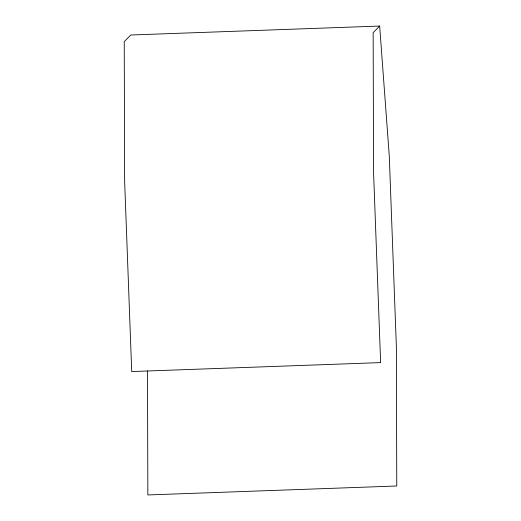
<?xml version="1.0" encoding="UTF-8"?>
<svg xmlns="http://www.w3.org/2000/svg" width="521" height="521" viewBox="0 0 521 521"><rect width="100%" height="100%" fill="white"/><g stroke="black" fill="none" stroke-linecap="round" stroke-linejoin="round"><path stroke-width="0.78" d="M379.666 26.05L373.147 32.68L373.55 172.086L380.63 362.603L131.715 371.558L124.636 181.041L124.232 41.641L130.751 35.005L379.666 26.05L389.285 156.072L396.364 346.589L396.768 485.995L147.853 494.95L147.495 370.945"/></g></svg>
